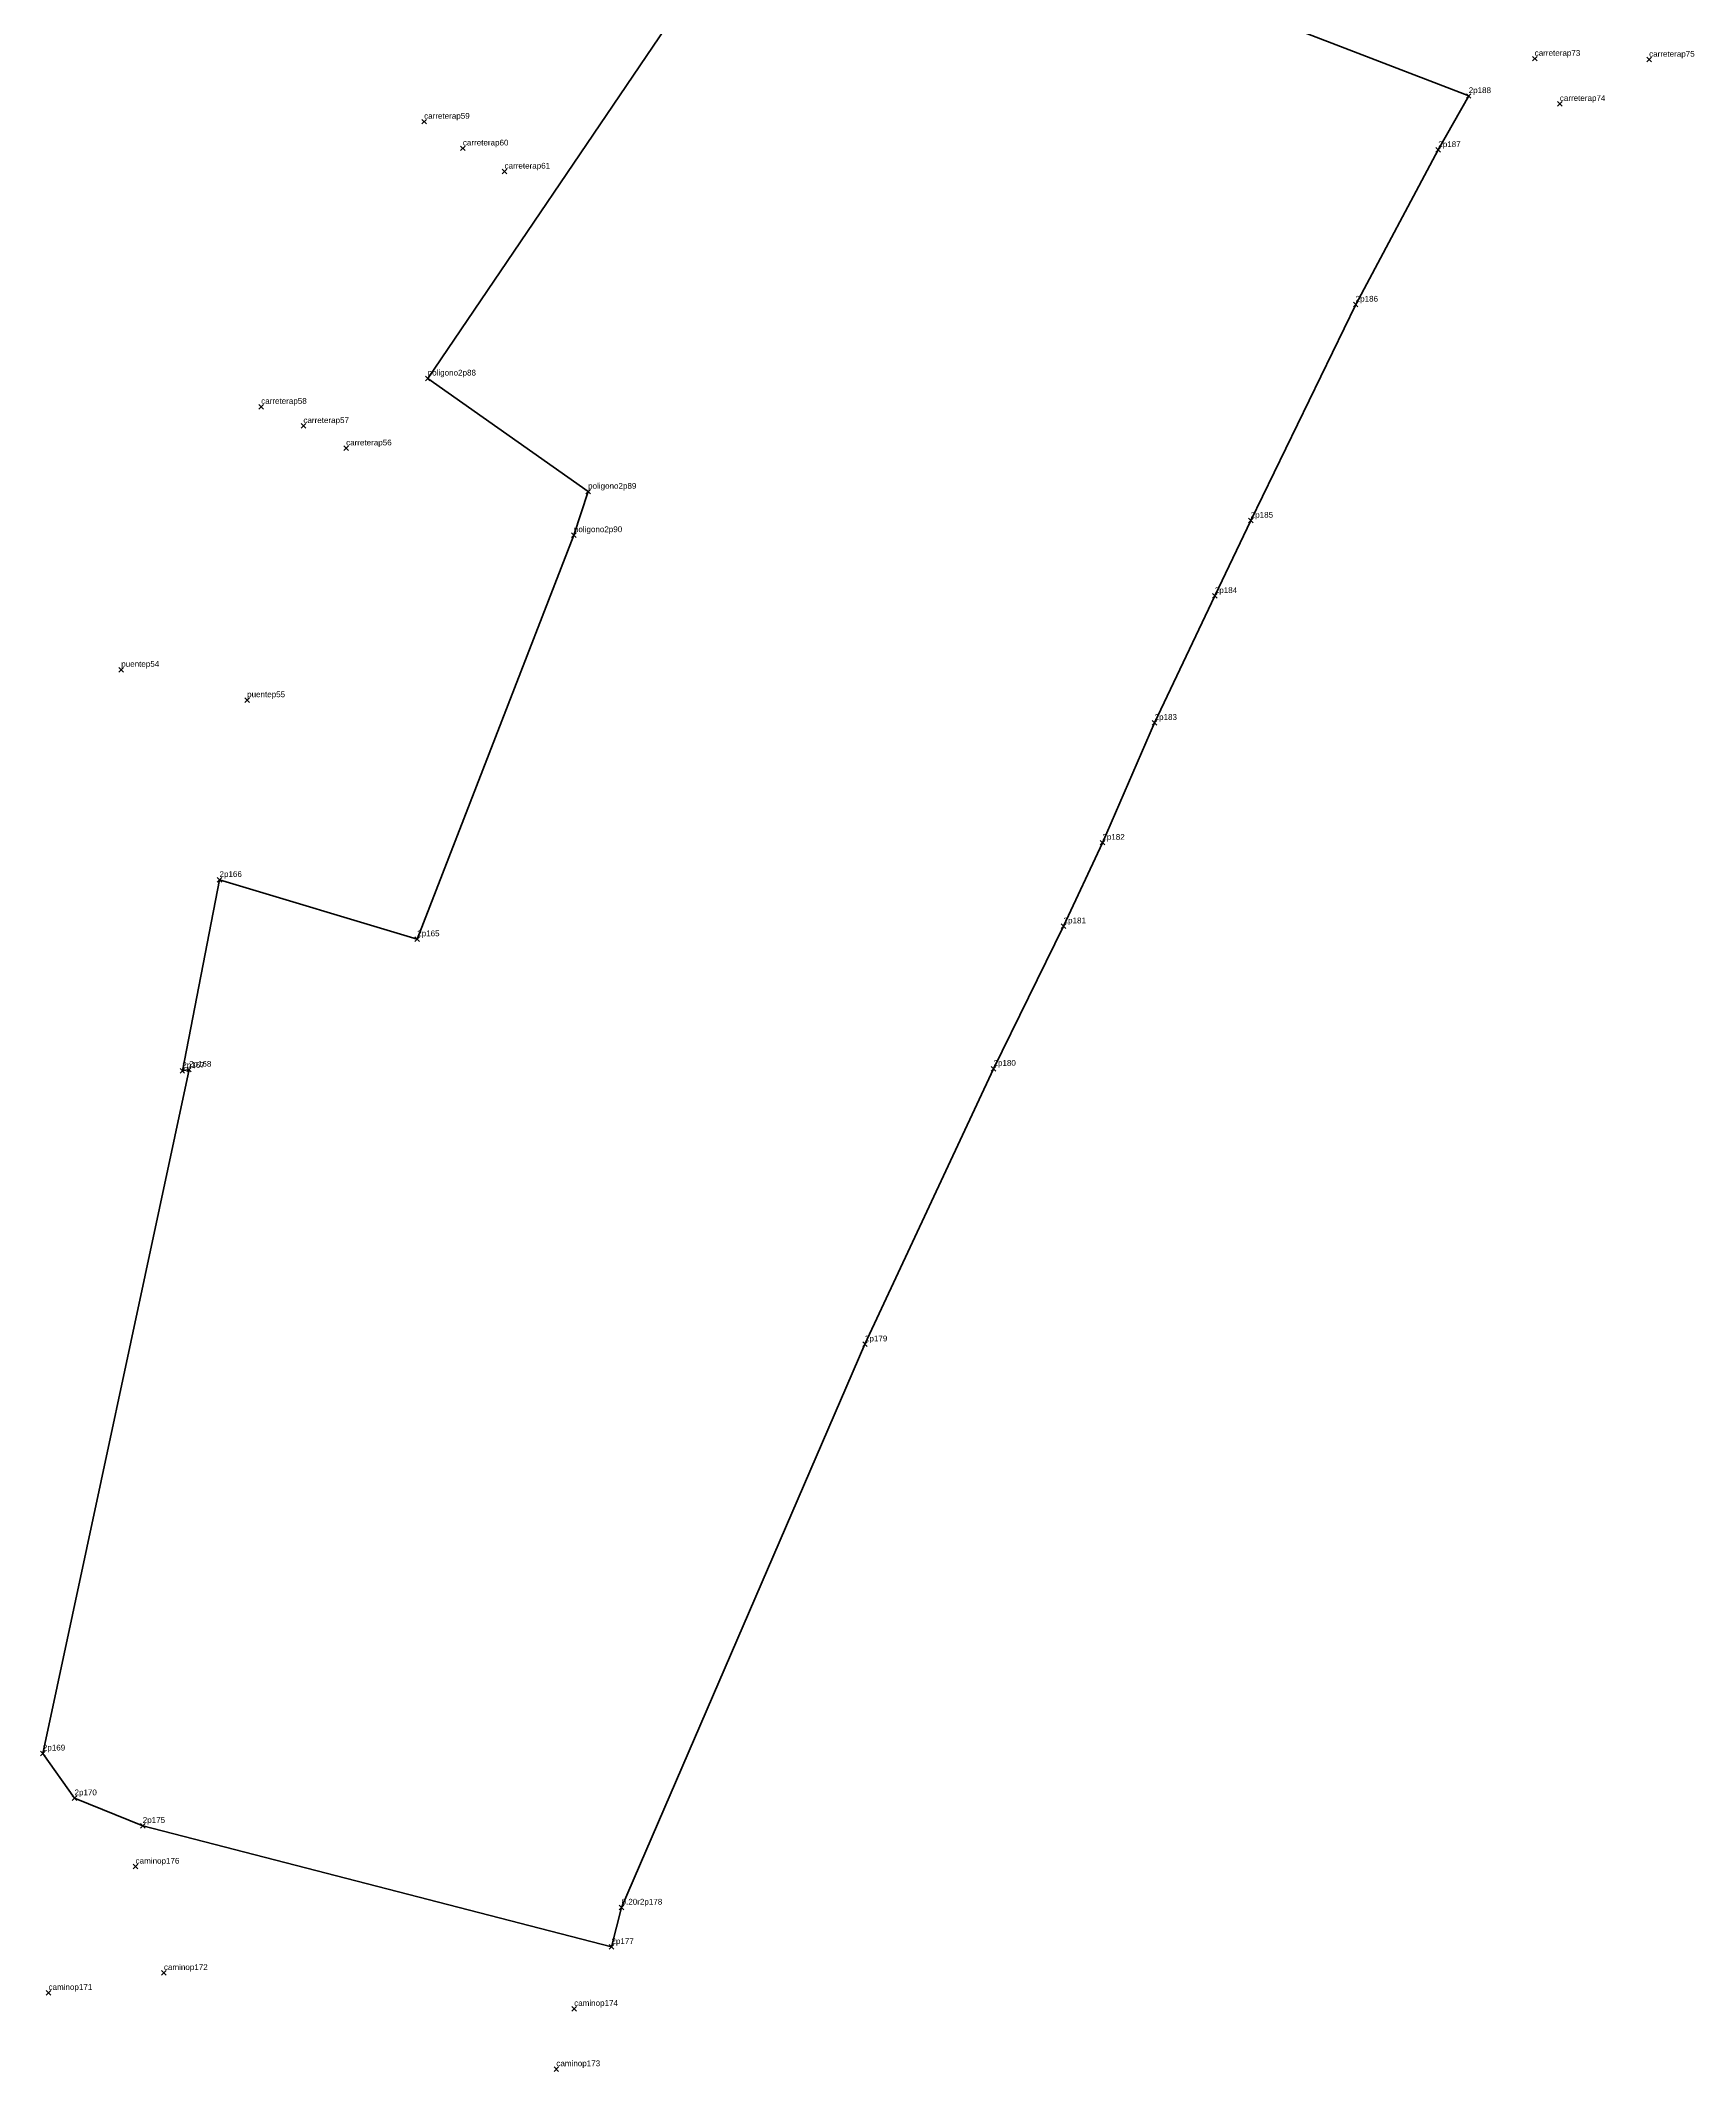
# Model space of a CAD drawing. Header units: millimetres. Extents: x 621039 to 621944, y 1339693 to 1340504.
# Drawn here: x 621378.9 to 621522.6, y 1339692.6 to 1339869 of the extents above; entities that cross this region are included whole.
import ezdxf

# ---------------------------------------------------------------- set-up
doc = ezdxf.new("R2010")
doc.units = ezdxf.units.MM
doc.header["$PDMODE"] = 3
doc.header["$PDSIZE"] = 0.2
for name, color, linetype, lineweight in [('Line', 250, 'CONTINUOUS', 100), ('Point', 5, 'CONTINUOUS', 100), ('Point_Name', 1, 'CONTINUOUS', 100)]:
    doc.layers.add(name, color=color, linetype=linetype, lineweight=lineweight)
doc.styles.get("Standard").update_dxf_attribs({"font": 'arial.ttf', "width": 0.65})

msp = doc.modelspace()

# ---------------------------------------------------------------- linework, layer by layer
at = {"layer": 'Line'}
msp.add_polyline3d([(621433.78, 1339871.04, 0), (621412.49, 1339839.66, 0), (621426.43, 1339829.82, 0), (621425.2, 1339826.05, 0), (621411.58, 1339790.94, 0), (621394.4, 1339796.09, 0), (621391.17, 1339779.5, 0), (621391.75, 1339779.6, 0), (621379.05, 1339720.19, 0), (621381.8, 1339716.3, 0), (621387.73, 1339713.9, 0), (621428.46, 1339703.38, 0), (621429.34, 1339706.8, 0), (621450.49, 1339755.74, 0), (621461.66, 1339779.68, 0), (621467.75, 1339792.06, 0), (621471.12, 1339799.32, 0), (621475.66, 1339809.74, 0), (621480.89, 1339820.76, 0), (621484.01, 1339827.31, 0), (621493.13, 1339846.08, 0), (621500.31, 1339859.51, 0), (621502.95, 1339864.2, 0), (621478.18, 1339873.76, 0)], dxfattribs=at)
at = {"layer": 'Point'}
for p in [(621508.69, 1339867.44, 35.27), (621518.63, 1339867.36, 35.64), (621502.95, 1339864.2, 34.87), (621510.87, 1339863.52, 35.27), (621412.18, 1339861.97, 35.65), (621415.55, 1339859.65, 35.56), (621500.31, 1339859.51, 34.8), (621419.17, 1339857.64, 35.43), (621493.13, 1339846.08, 35), (621412.49, 1339839.66, 34.86), (621398.02, 1339837.2, 35.52), (621401.69, 1339835.53, 35.41), (621405.4, 1339833.59, 35.33), (621426.43, 1339829.82, 35.07), (621484.01, 1339827.31, 34.98), (621425.2, 1339826.05, 34.91), (621480.89, 1339820.76, 34.99), (621385.86, 1339814.35, 35.93), (621396.8, 1339811.71, 35.69), (621475.66, 1339809.74, 35.02), (621471.12, 1339799.32, 34.93), (621394.4, 1339796.09, 34.7), (621467.75, 1339792.06, 35.1), (621411.58, 1339790.94, 34.82), (621391.17, 1339779.5, 34.94), (621391.75, 1339779.6, 35.17), (621461.66, 1339779.68, 34.81), (621450.49, 1339755.74, 34.89), (621379.05, 1339720.19, 34.9), (621381.8, 1339716.3, 34.57), (621387.73, 1339713.9, 34.39), (621387.11, 1339710.36, 34.17), (621429.34, 1339706.8, 34.19), (621428.46, 1339703.38, 34.56), (621379.54, 1339699.39, 34.61), (621389.57, 1339701.12, 34.14), (621425.22, 1339698, 34.23), (621423.67, 1339692.76, 34.13)]:
    msp.add_point(p, dxfattribs=at)

# ---------------------------------------------------------------- texts
at = {"layer": 'Point_Name'}
for s, p in [('carreterap73', (621508.69, 1339867.69)), ('carreterap75', (621518.63, 1339867.61)), ('2p188', (621502.95, 1339864.45)), ('carreterap74', (621510.87, 1339863.77)), ('carreterap59', (621412.18, 1339862.22)), ('carreterap60', (621415.55, 1339859.9)), ('2p187', (621500.31, 1339859.76)), ('carreterap61', (621419.17, 1339857.89)), ('2p186', (621493.13, 1339846.33)), ('poligono2p88', (621412.49, 1339839.91)), ('carreterap58', (621398.02, 1339837.45)), ('carreterap57', (621401.69, 1339835.78)), ('carreterap56', (621405.4, 1339833.84)), ('poligono2p89', (621426.43, 1339830.07)), ('poligono2p90', (621425.2, 1339826.3)), ('2p185', (621484.01, 1339827.56)), ('2p184', (621480.89, 1339821.01)), ('puentep54', (621385.86, 1339814.6)), ('puentep55', (621396.8, 1339811.96)), ('2p183', (621475.66, 1339809.99)), ('2p182', (621471.12, 1339799.57)), ('2p166', (621394.4, 1339796.34)), ('2p165', (621411.58, 1339791.19)), ('2p181', (621467.75, 1339792.31)), ('2p167', (621391.17, 1339779.75)), ('2p168', (621391.75, 1339779.85)), ('2p180', (621461.66, 1339779.93)), ('2p179', (621450.49, 1339755.99)), ('2p169', (621379.05, 1339720.44)), ('2p170', (621381.8, 1339716.55)), ('2p175', (621387.73, 1339714.15)), ('caminop176', (621387.11, 1339710.61)), ('0.20r2p178', (621429.34, 1339707.05)), ('2p177', (621428.46, 1339703.63)), ('caminop172', (621389.57, 1339701.37)), ('caminop171', (621379.54, 1339699.64)), ('caminop174', (621425.22, 1339698.25)), ('caminop173', (621423.67, 1339693.01))]:
    msp.add_text(s, height=0.5, dxfattribs=at).set_placement(p)

doc.saveas('drawing.dxf')
